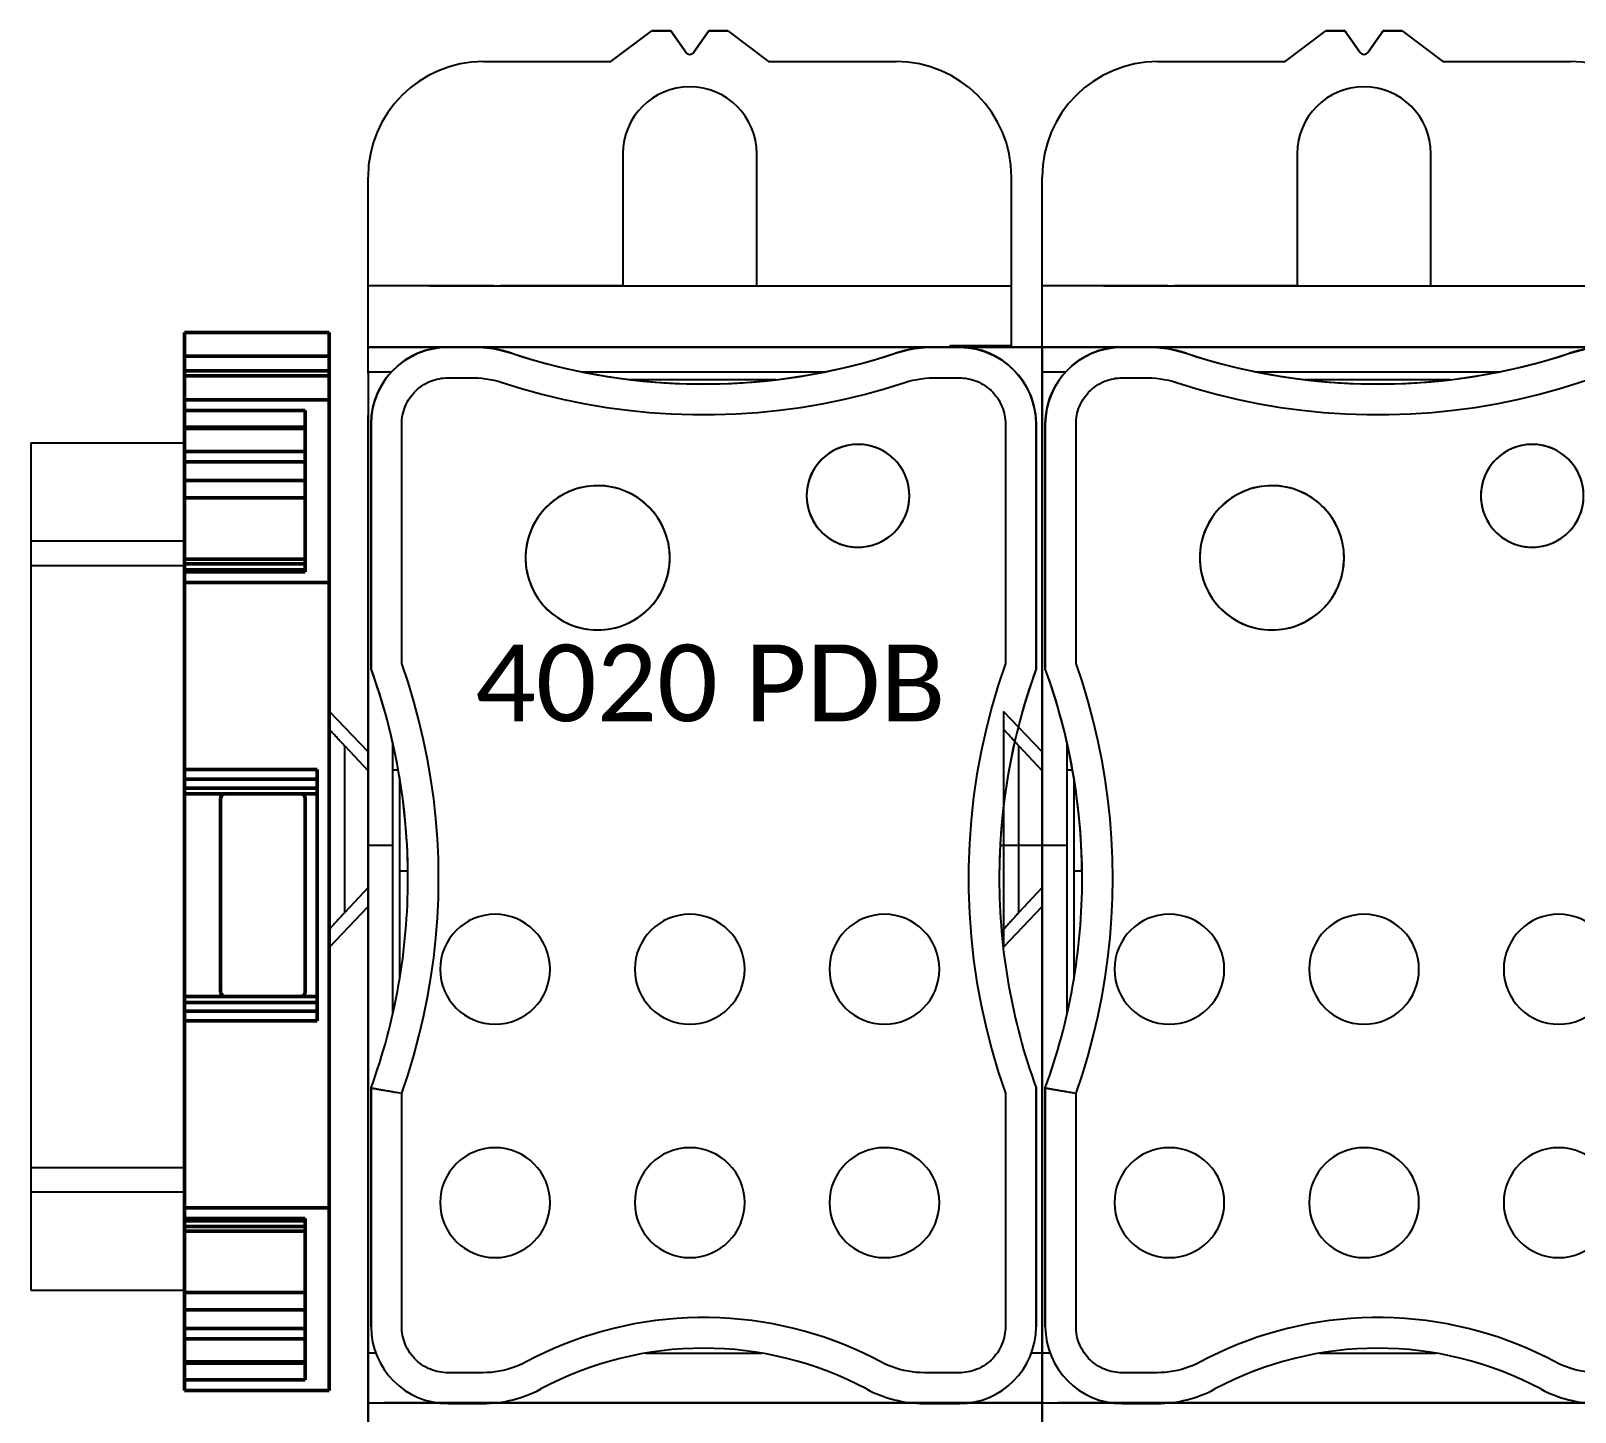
# Model space of a CAD drawing. Header units: inches. Extents: x 0 to 316, y -1 to 150.
# Drawn here: x 263.568 to 264.198, y 35.757 to 36.32 of the extents above; entities that cross this region are included whole.
import ezdxf
from ezdxf.enums import TextEntityAlignment as Align

# ---------------------------------------------------------------- set-up
doc = ezdxf.new("R2010")
doc.units = ezdxf.units.IN
doc.header["$MEASUREMENT"] = 0
doc.styles.add('Calibri', font='calibri.ttf')

# ---------------------------------------------------------------- blocks, each defined once
blk = doc.blocks.new('UDJ-125A')
at = {"color": 2}
for p, q in [((-0.2325, 2.6925), (-0.1661, 2.7425)), ((-0.2325, 2.6925), (-0.1661, 2.7425)), ((-0.1661, 2.7425), (-0.1351, 2.7425)), ((-0.1351, 2.7425), (-0.1661, 2.7425)), ((-0.1661, 2.7425), (-0.1661, 2.7425)), ((-0.1351, 2.7425), (-0.1108, 2.7077)), ((-0.1108, 2.7077), (-0.1351, 2.7425)), ((-0.1351, 2.7425), (-0.1351, 2.7425)), ((-0.0975, 2.7077), (-0.0731, 2.7425)), ((-0.0731, 2.7425), (-0.0975, 2.7077)), ((-0.0731, 2.7425), (-0.0421, 2.7425)), ((-0.0421, 2.7425), (-0.0731, 2.7425)), ((-0.0731, 2.7425), (-0.0731, 2.7425)), ((-0.0421, 2.7425), (0.0242, 2.6925)), ((-0.0421, 2.7425), (0.0242, 2.6925)), ((-0.0421, 2.7425), (-0.0421, 2.7425)), ((-0.4401, 2.6925), (-0.4401, 2.6925)), ((-0.4401, 2.6925), (-0.2325, 2.6925)), ((-0.4401, 2.6925), (-0.2325, 2.6925)), ((-0.2325, 2.6925), (-0.2325, 2.6925)), ((-0.1108, 2.7077), (-0.1108, 2.7077)), ((-0.0975, 2.7077), (-0.0975, 2.7077)), ((0.0242, 2.6925), (0.2319, 2.6925)), ((0.0242, 2.6925), (0.2319, 2.6925)), ((0.0242, 2.6925), (0.0242, 2.6925)), ((0.2319, 2.6925), (0.2319, 2.6925)), ((-0.2131, 2.5425), (-0.2131, 2.3272)), ((-0.2131, 2.5425), (-0.2131, 2.3275)), ((-0.2131, 2.5425), (-0.2131, 2.5425)), ((0.0049, 2.3272), (0.0049, 2.5425)), ((0.0049, 2.3275), (0.0049, 2.5425)), ((0.0049, 2.5425), (0.0049, 2.5425)), ((-0.6281, 2.1845), (-0.6281, 2.5045)), ((0.4199, 2.5045), (0.4199, 2.5045)), ((0.4199, 2.3521), (0.4199, 2.5045)), ((0.4199, 2.2303), (0.4199, 2.3521)), ((-0.5281, 2.3275), (-0.6281, 2.3275)), ((-0.4234, 2.3275), (-0.6281, 2.3275)), ((-0.5281, 2.3275), (-0.5281, 2.3275)), ((-0.5281, 2.3275), (0.4199, 2.3275)), ((-0.5061, 2.3275), (-0.2541, 2.3275)), ((-0.2131, 2.3272), (-0.4131, 2.3272)), ((-0.2131, 2.3272), (-0.4131, 2.3272)), ((-0.4131, 2.3272), (-0.4131, 2.3272)), ((-0.2541, 2.3275), (0.4199, 2.3275)), ((-0.2131, 2.3272), (-0.2131, 2.3272)), ((0.0049, 2.3272), (0.0049, 2.3272)), ((-0.4981, 2.2275), (-0.6281, 2.2275)), ((-0.6281, 2.2275), (-0.5811, 2.2275)), ((-0.5811, 2.2275), (-0.4234, 2.2275)), ((-0.5586, 2.2119), (-0.5471, 2.2175)), ((-0.5471, 2.2175), (-0.5352, 2.2219)), ((-0.5352, 2.2219), (-0.5231, 2.225)), ((-0.5281, 2.2275), (-0.4131, 2.2275)), ((-0.5281, 2.2275), (-0.5281, 2.2275)), ((0.0011, 2.2275), (-0.5281, 2.2275)), ((-0.5231, 2.225), (-0.5107, 2.2269)), ((-0.5107, 2.2269), (-0.4981, 2.2275)), ((-0.4563, 2.2275), (-0.4981, 2.2275)), ((-0.4981, 2.2275), (-0.4981, 2.2275)), ((-0.4981, 2.2275), (-0.4981, 2.2275)), ((-0.4981, 2.2275), (-0.4981, 2.2275)), ((-0.4981, 2.2275), (-0.4981, 2.2275)), ((-0.4981, 2.2275), (-0.4981, 2.2275)), ((-0.4981, 2.2275), (-0.4981, 2.2275)), ((-0.4981, 2.2275), (-0.4981, 2.2275)), ((-0.4563, 2.2275), (-0.4981, 2.2275)), ((-0.4981, 2.2275), (-0.4912, 2.2275)), ((-0.4912, 2.2275), (-0.4843, 2.2275)), ((-0.4843, 2.2275), (-0.4773, 2.2275)), ((-0.4773, 2.2275), (-0.4703, 2.2275)), ((-0.4703, 2.2275), (-0.4633, 2.2275)), ((-0.4633, 2.2275), (-0.4563, 2.2275)), ((0.2931, 2.2275), (-0.4563, 2.2275)), ((-0.4563, 2.2275), (-0.4563, 2.2275)), ((-0.4563, 2.2275), (-0.4563, 2.2275)), ((-0.4563, 2.2275), (-0.4563, 2.2275)), ((-0.4563, 2.2275), (-0.4563, 2.2275)), ((-0.4563, 2.2275), (-0.4563, 2.2275)), ((-0.4563, 2.2275), (-0.4563, 2.2275)), ((-0.4563, 2.2275), (-0.4563, 2.2275)), ((-0.4563, 2.2275), (-0.4458, 2.2273)), ((-0.4458, 2.2273), (-0.4353, 2.2264)), ((-0.4353, 2.2264), (-0.4249, 2.2251)), ((-0.4249, 2.2251), (-0.4145, 2.2231)), ((-0.4234, 2.2275), (0.0522, 2.2275)), ((-0.4145, 2.2231), (-0.4042, 2.2206)), ((-0.4131, 2.2275), (-0.3631, 2.2275)), ((-0.4131, 2.2275), (-0.4131, 2.2275)), ((-0.4042, 2.2206), (-0.3939, 2.2175)), ((-0.3939, 2.2175), (-0.3769, 2.2121)), ((-0.3939, 2.2175), (-0.3939, 2.2175)), ((-0.3631, 2.2275), (0.1549, 2.2275)), ((-0.3631, 2.2275), (-0.3631, 2.2275)), ((0.3498, 2.2275), (0.0011, 2.2275)), ((0.4009, 2.2275), (0.0522, 2.2275)), ((0.1549, 2.2275), (0.2049, 2.2275)), ((0.1549, 2.2275), (0.1549, 2.2275)), ((0.2049, 2.2275), (0.3199, 2.2275)), ((0.2049, 2.2275), (0.2049, 2.2275)), ((0.2136, 2.2121), (0.2306, 2.2175)), ((0.2306, 2.2175), (0.2409, 2.2206)), ((0.2306, 2.2175), (0.2306, 2.2175)), ((0.2409, 2.2206), (0.2512, 2.2231)), ((0.2512, 2.2231), (0.2616, 2.2251)), ((0.2616, 2.2251), (0.272, 2.2264)), ((0.272, 2.2264), (0.2825, 2.2273)), ((0.2825, 2.2273), (0.2931, 2.2275)), ((0.3349, 2.2275), (0.2931, 2.2275)), ((0.2931, 2.2275), (0.3001, 2.2275)), ((0.3349, 2.2275), (0.2931, 2.2275)), ((0.2931, 2.2275), (0.2931, 2.2275)), ((0.2931, 2.2275), (0.2931, 2.2275)), ((0.2931, 2.2275), (0.2931, 2.2275)), ((0.2931, 2.2275), (0.2931, 2.2275)), ((0.2931, 2.2275), (0.2931, 2.2275)), ((0.2931, 2.2275), (0.2931, 2.2275)), ((0.2931, 2.2275), (0.2931, 2.2275)), ((0.3001, 2.2275), (0.3071, 2.2275)), ((0.3071, 2.2275), (0.314, 2.2275)), ((0.314, 2.2275), (0.321, 2.2275)), ((0.3199, 2.2275), (0.3199, 2.2303)), ((0.3199, 2.2303), (0.4009, 2.2303)), ((0.3199, 2.2275), (0.4199, 2.2275)), ((0.3199, 2.2275), (0.3199, 2.2275)), ((0.321, 2.2275), (0.3279, 2.2275)), ((0.3279, 2.2275), (0.3349, 2.2275)), ((0.4699, 2.2275), (0.3349, 2.2275)), ((0.3349, 2.2275), (0.3494, 2.2267)), ((0.3349, 2.2275), (0.3349, 2.2275)), ((0.3349, 2.2275), (0.3349, 2.2275)), ((0.3349, 2.2275), (0.3349, 2.2275)), ((0.3349, 2.2275), (0.3349, 2.2275)), ((0.3349, 2.2275), (0.3349, 2.2275)), ((0.3349, 2.2275), (0.3349, 2.2275)), ((0.3349, 2.2275), (0.3349, 2.2275)), ((0.3494, 2.2267), (0.3636, 2.2242)), ((0.4009, 2.2275), (0.3498, 2.2275)), ((0.3636, 2.2242), (0.3776, 2.22)), ((0.3776, 2.22), (0.391, 2.2142)), ((0.391, 2.2142), (0.4037, 2.2068)), ((0.4009, 2.2303), (0.4199, 2.2303)), ((0.4199, 2.2275), (0.4199, 2.2303)), ((0.4199, 2.2275), (0.4699, 2.2275)), ((0.4199, 2.2275), (0.4199, 2.2275)), ((0.4699, 2.2275), (0.4699, 2.2275)), ((0.4699, 2.1875), (0.4699, 2.2275)), ((0.4699, 2.2275), (0.4699, 2.1645)), ((-0.5978, 2.178), (-0.5892, 2.1881)), ((-0.5892, 2.1881), (-0.5798, 2.1972)), ((-0.5798, 2.1972), (-0.5695, 2.2052)), ((-0.5695, 2.2052), (-0.5586, 2.2119)), ((-0.3769, 2.2121), (-0.3598, 2.207)), ((-0.3598, 2.207), (-0.3426, 2.2022)), ((-0.3426, 2.2022), (-0.3253, 2.1977)), ((-0.3253, 2.1977), (-0.3079, 2.1935)), ((-0.3079, 2.1935), (-0.2903, 2.1895)), ((-0.2903, 2.1895), (-0.2727, 2.1859)), ((0.1085, 2.1858), (0.1264, 2.1894)), ((0.1264, 2.1894), (0.1441, 2.1933)), ((0.1441, 2.1933), (0.1617, 2.1976)), ((0.1617, 2.1976), (0.1792, 2.2021)), ((0.1792, 2.2021), (0.1965, 2.207)), ((0.1965, 2.207), (0.2136, 2.2121)), ((0.4037, 2.2068), (0.4157, 2.1979)), ((0.4157, 2.1979), (0.4266, 2.1874)), ((-0.6281, 2.1875), (-0.6281, 1.4158)), ((-0.6281, 2.1875), (-0.5898, 2.1875)), ((-0.6116, 2.155), (-0.6053, 2.1668)), ((-0.6053, 2.1668), (-0.5978, 2.178)), ((-0.5436, 2.1621), (-0.5404, 2.1645)), ((-0.5404, 2.1645), (-0.5371, 2.1666)), ((-0.5371, 2.1666), (-0.5337, 2.1686)), ((-0.5337, 2.1686), (-0.5302, 2.1703)), ((-0.5302, 2.1703), (-0.5266, 2.1719)), ((-0.5266, 2.1719), (-0.5231, 2.1733)), ((-0.5231, 2.1733), (-0.5194, 2.1744)), ((-0.5194, 2.1744), (-0.5158, 2.1754)), ((-0.5158, 2.1754), (-0.5122, 2.1762)), ((-0.5122, 2.1762), (-0.5086, 2.1768)), ((-0.5086, 2.1768), (-0.5051, 2.1772)), ((-0.5051, 2.1772), (-0.5016, 2.1774)), ((-0.5016, 2.1774), (-0.4981, 2.1775)), ((-0.4981, 2.1775), (-0.4563, 2.1775)), ((-0.4563, 2.1775), (-0.4495, 2.1774)), ((-0.4495, 2.1774), (-0.4428, 2.1769)), ((-0.4428, 2.1769), (-0.436, 2.1761)), ((-0.436, 2.1761), (-0.4293, 2.1751)), ((-0.4293, 2.1751), (-0.4226, 2.1737)), ((-0.4226, 2.1737), (-0.416, 2.172)), ((-0.416, 2.172), (-0.4095, 2.17)), ((-0.4095, 2.17), (-0.3765, 2.1598)), ((-0.2806, 2.1875), (0.1174, 2.1875)), ((-0.2727, 2.1859), (-0.255, 2.1827)), ((-0.255, 2.1827), (-0.2371, 2.1797)), ((-0.2541, 2.1875), (-0.0021, 2.1875)), ((-0.2371, 2.1797), (-0.2192, 2.177)), ((-0.2192, 2.177), (-0.2011, 2.1747)), ((-0.2011, 2.1747), (-0.1829, 2.1727)), ((0.0368, 2.1746), (-0.2001, 2.1746)), ((-0.1829, 2.1727), (-0.1646, 2.171)), ((-0.1646, 2.171), (-0.1463, 2.1696)), ((-0.1463, 2.1696), (-0.1278, 2.1686)), ((-0.1278, 2.1686), (-0.1094, 2.1679)), ((-0.1094, 2.1679), (-0.091, 2.1676)), ((-0.091, 2.1676), (-0.0727, 2.1676)), ((-0.0727, 2.1676), (-0.0544, 2.1679)), ((-0.0544, 2.1679), (-0.0361, 2.1686)), ((-0.0361, 2.1686), (-0.0179, 2.1696)), ((-0.0179, 2.1696), (0.0002, 2.1709)), ((0.0002, 2.1709), (0.0184, 2.1725)), ((0.0184, 2.1725), (0.0365, 2.1745)), ((0.0365, 2.1745), (0.0546, 2.1768)), ((0.0546, 2.1768), (0.0726, 2.1795)), ((0.0726, 2.1795), (0.0906, 2.1825)), ((0.0906, 2.1825), (0.1085, 2.1858)), ((0.2132, 2.1598), (0.2462, 2.17)), ((0.2462, 2.17), (0.2527, 2.172)), ((0.2527, 2.172), (0.2593, 2.1737)), ((0.2593, 2.1737), (0.266, 2.1751)), ((0.266, 2.1751), (0.2727, 2.1761)), ((0.2727, 2.1761), (0.2795, 2.1769)), ((0.2795, 2.1769), (0.2863, 2.1774)), ((0.2863, 2.1774), (0.2931, 2.1775)), ((0.2931, 2.1775), (0.3349, 2.1775)), ((0.3349, 2.1775), (0.3383, 2.1774)), ((0.3383, 2.1774), (0.3418, 2.1772)), ((0.3418, 2.1772), (0.3454, 2.1768)), ((0.3454, 2.1768), (0.349, 2.1762)), ((0.349, 2.1762), (0.3526, 2.1754)), ((0.3526, 2.1754), (0.3562, 2.1744)), ((0.3562, 2.1744), (0.3598, 2.1733)), ((0.3598, 2.1733), (0.3634, 2.1719)), ((0.3634, 2.1719), (0.3669, 2.1703)), ((0.3669, 2.1703), (0.3704, 2.1686)), ((0.3704, 2.1686), (0.3738, 2.1666)), ((0.3738, 2.1666), (0.3771, 2.1645)), ((0.3771, 2.1645), (0.3804, 2.1621)), ((0.4266, 2.1874), (0.4363, 2.1756)), ((0.4363, 2.1756), (0.4445, 2.1625)), ((0.4699, 1.4158), (0.4699, 2.1875)), ((0.4699, 2.1165), (0.4699, 2.1645)), ((0.4699, 2.1645), (0.4699, 2.1645)), ((-0.6202, 2.1293), (-0.6166, 2.1424)), ((-0.6166, 2.1424), (-0.6116, 2.155)), ((-0.5659, 2.1346), (-0.5642, 2.1381)), ((-0.5642, 2.1381), (-0.5622, 2.1415)), ((-0.5622, 2.1415), (-0.5601, 2.1448)), ((-0.5601, 2.1448), (-0.5578, 2.148)), ((-0.5578, 2.148), (-0.5552, 2.1511)), ((-0.5552, 2.1511), (-0.5526, 2.1541)), ((-0.5526, 2.1541), (-0.5497, 2.157)), ((-0.5497, 2.157), (-0.5468, 2.1596)), ((-0.5468, 2.1596), (-0.5436, 2.1621)), ((-0.3765, 2.1598), (-0.3429, 2.1506)), ((-0.3429, 2.1506), (-0.309, 2.1424)), ((-0.309, 2.1424), (-0.2747, 2.1354)), ((0.1114, 2.1354), (0.1457, 2.1424)), ((0.1457, 2.1424), (0.1797, 2.1506)), ((0.1797, 2.1506), (0.2132, 2.1598)), ((0.3804, 2.1621), (0.3835, 2.1596)), ((0.3835, 2.1596), (0.3865, 2.157)), ((0.3865, 2.157), (0.3893, 2.1541)), ((0.3893, 2.1541), (0.392, 2.1511)), ((0.392, 2.1511), (0.3945, 2.148)), ((0.3945, 2.148), (0.3968, 2.1448)), ((0.3968, 2.1448), (0.399, 2.1415)), ((0.399, 2.1415), (0.4009, 2.1381)), ((0.4009, 2.1381), (0.4027, 2.1346)), ((0.4445, 2.1625), (0.4511, 2.1484)), ((0.4511, 2.1484), (0.4559, 2.1336)), ((-0.6281, 1.5684), (-0.6281, 2.1165)), ((-0.6231, 2.1025), (-0.6224, 2.116)), ((-0.6224, 2.116), (-0.6202, 2.1293)), ((-0.5728, 2.1095), (-0.5724, 2.113)), ((-0.5724, 2.113), (-0.5718, 2.1166)), ((-0.5718, 2.1166), (-0.571, 2.1202)), ((-0.571, 2.1202), (-0.57, 2.1238)), ((-0.57, 2.1238), (-0.5689, 2.1274)), ((-0.5689, 2.1274), (-0.5675, 2.131)), ((-0.5675, 2.131), (-0.5659, 2.1346)), ((-0.2747, 2.1354), (-0.24, 2.1295)), ((-0.24, 2.1295), (-0.2051, 2.1248)), ((-0.2051, 2.1248), (-0.17, 2.1212)), ((-0.17, 2.1212), (-0.1347, 2.1189)), ((-0.1347, 2.1189), (-0.0993, 2.1177)), ((-0.0993, 2.1177), (-0.0639, 2.1177)), ((-0.0639, 2.1177), (-0.0286, 2.1189)), ((-0.0286, 2.1189), (0.0067, 2.1212)), ((0.0067, 2.1212), (0.0418, 2.1248)), ((0.0418, 2.1248), (0.0767, 2.1295)), ((0.0767, 2.1295), (0.1114, 2.1354)), ((0.4027, 2.1346), (0.4042, 2.131)), ((0.4042, 2.131), (0.4056, 2.1274)), ((0.4056, 2.1274), (0.4068, 2.1238)), ((0.4068, 2.1238), (0.4077, 2.1202)), ((0.4077, 2.1202), (0.4085, 2.1166)), ((0.4085, 2.1166), (0.4091, 2.113)), ((0.4091, 2.113), (0.4095, 2.1095)), ((0.4559, 2.1336), (0.4589, 2.1182)), ((0.4589, 2.1182), (0.4599, 2.1025)), ((0.4699, 2.1165), (0.4699, 2.1165)), ((0.4699, 2.1165), (0.4699, 1.5708)), ((-0.6231, 2.1025), (-0.6231, 1.7037)), ((-0.6231, 1.7037), (-0.6231, 2.1025)), ((-0.5731, 2.106), (-0.5728, 2.1095)), ((-0.5731, 2.1025), (-0.5731, 2.106)), ((-0.5731, 1.7124), (-0.5731, 2.1025)), ((0.4095, 2.1095), (0.4098, 2.106)), ((0.4098, 2.106), (0.4099, 2.1025)), ((0.4099, 2.1025), (0.4099, 1.7124)), ((0.4599, 1.7037), (0.4599, 2.1025)), ((0.4599, 2.1025), (0.4599, 1.7037)), ((0.4599, 2.1025), (0.4599, 2.1025)), ((0.141, 2.0641), (0.1355, 2.0619)), ((0.1466, 2.066), (0.141, 2.0641)), ((0.1524, 2.0674), (0.1466, 2.066)), ((0.1582, 2.0684), (0.1524, 2.0674)), ((0.1641, 2.0691), (0.1582, 2.0684)), ((0.1701, 2.0693), (0.1641, 2.0691)), ((0.176, 2.069), (0.1701, 2.0693)), ((0.1818, 2.0684), (0.176, 2.069)), ((0.1876, 2.0674), (0.1818, 2.0684)), ((0.1934, 2.0659), (0.1876, 2.0674)), ((0.199, 2.064), (0.1934, 2.0659)), ((0.2045, 2.0618), (0.199, 2.064)), ((0.1069, 2.0407), (0.1031, 2.036)), ((0.111, 2.0451), (0.1069, 2.0407)), ((0.1154, 2.0491), (0.111, 2.0451)), ((0.1201, 2.0529), (0.1154, 2.0491)), ((0.125, 2.0562), (0.1201, 2.0529)), ((0.1301, 2.0592), (0.125, 2.0562)), ((0.1355, 2.0619), (0.1301, 2.0592)), ((0.2098, 2.0591), (0.2045, 2.0618)), ((0.2149, 2.0561), (0.2098, 2.0591)), ((0.2198, 2.0527), (0.2149, 2.0561)), ((0.2244, 2.049), (0.2198, 2.0527)), ((0.2288, 2.045), (0.2244, 2.049)), ((0.2329, 2.0406), (0.2288, 2.045)), ((0.2367, 2.036), (0.2329, 2.0406)), ((0.0915, 2.0151), (0.0896, 2.0094)), ((0.0938, 2.0206), (0.0915, 2.0151)), ((0.0966, 2.026), (0.0938, 2.0206)), ((0.0997, 2.0312), (0.0966, 2.026)), ((0.1031, 2.036), (0.0997, 2.0312)), ((0.2401, 2.031), (0.2367, 2.036)), ((0.2432, 2.0259), (0.2401, 2.031)), ((0.2459, 2.0206), (0.2432, 2.0259)), ((0.2482, 2.015), (0.2459, 2.0206)), ((0.2502, 2.0093), (0.2482, 2.015)), ((-0.3111, 1.9873), (-0.3162, 1.9843)), ((-0.3058, 1.99), (-0.3111, 1.9873)), ((-0.3004, 1.9925), (-0.3058, 1.99)), ((-0.2949, 1.9947), (-0.3004, 1.9925)), ((-0.2893, 1.9966), (-0.2949, 1.9947)), ((-0.2837, 1.9983), (-0.2893, 1.9966)), ((-0.2779, 1.9996), (-0.2837, 1.9983)), ((-0.2721, 2.0006), (-0.2779, 1.9996)), ((-0.2662, 2.0014), (-0.2721, 2.0006)), ((-0.2603, 2.0019), (-0.2662, 2.0014)), ((-0.2543, 2.002), (-0.2603, 2.0019)), ((-0.2484, 2.0019), (-0.2543, 2.002)), ((-0.2425, 2.0015), (-0.2484, 2.0019)), ((-0.2367, 2.0007), (-0.2425, 2.0015)), ((-0.2308, 1.9997), (-0.2367, 2.0007)), ((-0.225, 1.9984), (-0.2308, 1.9997)), ((-0.2192, 1.9967), (-0.225, 1.9984)), ((-0.2136, 1.9948), (-0.2192, 1.9967)), ((-0.2081, 1.9926), (-0.2136, 1.9948)), ((-0.2027, 1.9902), (-0.2081, 1.9926)), ((-0.1974, 1.9874), (-0.2027, 1.9902)), ((-0.1922, 1.9844), (-0.1974, 1.9874)), ((0.0864, 1.9916), (0.0861, 1.9855)), ((0.087, 1.9976), (0.0864, 1.9916)), ((0.0881, 2.0036), (0.087, 1.9976)), ((0.0896, 2.0094), (0.0881, 2.0036)), ((0.2517, 2.0034), (0.2502, 2.0093)), ((0.2527, 1.9975), (0.2517, 2.0034)), ((0.2534, 1.9916), (0.2527, 1.9975)), ((0.2536, 1.9855), (0.2534, 1.9916)), ((-0.3392, 1.9656), (-0.3432, 1.9612)), ((-0.3349, 1.9699), (-0.3392, 1.9656)), ((-0.3305, 1.9738), (-0.3349, 1.9699)), ((-0.3259, 1.9776), (-0.3305, 1.9738)), ((-0.3211, 1.981), (-0.3259, 1.9776)), ((-0.3162, 1.9843), (-0.3211, 1.981)), ((-0.1872, 1.9811), (-0.1922, 1.9844)), ((-0.1824, 1.9776), (-0.1872, 1.9811)), ((-0.1778, 1.9739), (-0.1824, 1.9776)), ((-0.1734, 1.9699), (-0.1778, 1.9739)), ((-0.1692, 1.9657), (-0.1734, 1.9699)), ((-0.1651, 1.9612), (-0.1692, 1.9657)), ((0.0861, 1.9855), (0.0861, 1.9855)), ((0.0861, 1.9855), (0.0864, 1.9795)), ((0.0864, 1.9795), (0.087, 1.9735)), ((0.087, 1.9735), (0.0881, 1.9676)), ((0.0881, 1.9676), (0.0896, 1.9618)), ((0.0896, 1.9618), (0.0915, 1.9561)), ((0.2483, 1.9561), (0.2502, 1.9618)), ((0.2502, 1.9618), (0.2516, 1.9676)), ((0.2516, 1.9676), (0.2527, 1.9735)), ((0.2527, 1.9735), (0.2534, 1.9795)), ((0.2534, 1.9795), (0.2536, 1.9855)), ((0.2536, 1.9855), (0.2536, 1.9855)), ((-0.3595, 1.9365), (-0.362, 1.9311)), ((-0.3567, 1.9418), (-0.3595, 1.9365)), ((-0.3537, 1.9469), (-0.3567, 1.9418)), ((-0.3504, 1.9519), (-0.3537, 1.9469)), ((-0.3469, 1.9566), (-0.3504, 1.9519)), ((-0.3432, 1.9612), (-0.3469, 1.9566)), ((-0.1613, 1.9566), (-0.1651, 1.9612)), ((-0.1578, 1.9518), (-0.1613, 1.9566)), ((-0.1545, 1.9468), (-0.1578, 1.9518)), ((-0.1515, 1.9417), (-0.1545, 1.9468)), ((-0.1487, 1.9364), (-0.1515, 1.9417)), ((-0.1462, 1.931), (-0.1487, 1.9364)), ((0.0915, 1.9561), (0.0938, 1.9505)), ((0.0938, 1.9505), (0.0965, 1.9452)), ((0.0965, 1.9452), (0.0996, 1.94)), ((0.0996, 1.94), (0.103, 1.9351)), ((0.2368, 1.9353), (0.2402, 1.9402)), ((0.2402, 1.9402), (0.2433, 1.9453)), ((0.2433, 1.9453), (0.246, 1.9506)), ((0.246, 1.9506), (0.2483, 1.9561)), ((-0.3678, 1.9142), (-0.3692, 1.9084)), ((-0.3662, 1.9199), (-0.3678, 1.9142)), ((-0.3643, 1.9255), (-0.3662, 1.9199)), ((-0.362, 1.9311), (-0.3643, 1.9255)), ((-0.144, 1.9255), (-0.1462, 1.931)), ((-0.1421, 1.9198), (-0.144, 1.9255)), ((-0.1404, 1.914), (-0.1421, 1.9198)), ((-0.139, 1.9082), (-0.1404, 1.914)), ((0.103, 1.9351), (0.1068, 1.9304)), ((0.1068, 1.9304), (0.1109, 1.926)), ((0.1109, 1.926), (0.1153, 1.922)), ((0.1153, 1.922), (0.12, 1.9183)), ((0.12, 1.9183), (0.125, 1.9149)), ((0.125, 1.9149), (0.1301, 1.9118)), ((0.1301, 1.9118), (0.1355, 1.9092)), ((0.2048, 1.9094), (0.2101, 1.9121)), ((0.2101, 1.9121), (0.2152, 1.9152)), ((0.2152, 1.9152), (0.2201, 1.9185)), ((0.2201, 1.9185), (0.2247, 1.9222)), ((0.2247, 1.9222), (0.2291, 1.9263)), ((0.2291, 1.9263), (0.2331, 1.9307)), ((0.2331, 1.9307), (0.2368, 1.9353)), ((-0.3715, 1.8906), (-0.3716, 1.8845)), ((-0.371, 1.8966), (-0.3715, 1.8906)), ((-0.3702, 1.9025), (-0.371, 1.8966)), ((-0.3692, 1.9084), (-0.3702, 1.9025)), ((-0.138, 1.9024), (-0.139, 1.9082)), ((-0.1372, 1.8965), (-0.138, 1.9024)), ((-0.1368, 1.8905), (-0.1372, 1.8965)), ((-0.1366, 1.8845), (-0.1368, 1.8905)), ((0.1355, 1.9092), (0.141, 1.9069)), ((0.141, 1.9069), (0.1467, 1.9051)), ((0.1467, 1.9051), (0.1525, 1.9036)), ((0.1525, 1.9036), (0.1584, 1.9026)), ((0.1584, 1.9026), (0.1643, 1.902)), ((0.1643, 1.902), (0.1702, 1.9018)), ((0.1702, 1.9018), (0.1762, 1.902)), ((0.1762, 1.902), (0.1821, 1.9027)), ((0.1821, 1.9027), (0.188, 1.9038)), ((0.188, 1.9038), (0.1937, 1.9053)), ((0.1937, 1.9053), (0.1993, 1.9071)), ((0.1993, 1.9071), (0.2048, 1.9094)), ((-0.3716, 1.8845), (-0.3716, 1.8845)), ((-0.3716, 1.8845), (-0.3715, 1.8785)), ((-0.3715, 1.8785), (-0.371, 1.8726)), ((-0.371, 1.8726), (-0.3703, 1.8667)), ((-0.3703, 1.8667), (-0.3692, 1.8609)), ((-0.1391, 1.8607), (-0.138, 1.8666)), ((-0.138, 1.8666), (-0.1373, 1.8725)), ((-0.1373, 1.8725), (-0.1368, 1.8785)), ((-0.1368, 1.8785), (-0.1366, 1.8845)), ((-0.1366, 1.8845), (-0.1366, 1.8845)), ((-0.3692, 1.8609), (-0.3679, 1.8551)), ((-0.3679, 1.8551), (-0.3662, 1.8493)), ((-0.3662, 1.8493), (-0.3643, 1.8437)), ((-0.3643, 1.8437), (-0.3621, 1.8382)), ((-0.3621, 1.8382), (-0.3596, 1.8328)), ((-0.1487, 1.8326), (-0.1462, 1.838)), ((-0.1462, 1.838), (-0.144, 1.8436)), ((-0.144, 1.8436), (-0.1421, 1.8492)), ((-0.1421, 1.8492), (-0.1404, 1.8549)), ((-0.1404, 1.8549), (-0.1391, 1.8607)), ((-0.3596, 1.8328), (-0.3569, 1.8275)), ((-0.3569, 1.8275), (-0.3539, 1.8224)), ((-0.3539, 1.8224), (-0.3506, 1.8175)), ((-0.3506, 1.8175), (-0.3471, 1.8127)), ((-0.3471, 1.8127), (-0.3433, 1.808)), ((-0.1651, 1.8078), (-0.1614, 1.8124)), ((-0.1614, 1.8124), (-0.1578, 1.8172)), ((-0.1578, 1.8172), (-0.1546, 1.8222)), ((-0.1546, 1.8222), (-0.1515, 1.8273)), ((-0.1515, 1.8273), (-0.1487, 1.8326)), ((-0.3433, 1.808), (-0.3393, 1.8036)), ((-0.3393, 1.8036), (-0.3352, 1.7994)), ((-0.3352, 1.7994), (-0.3308, 1.7955)), ((-0.3308, 1.7955), (-0.3262, 1.7917)), ((-0.3262, 1.7917), (-0.3214, 1.7882)), ((-0.3214, 1.7882), (-0.3164, 1.7849)), ((-0.1922, 1.7847), (-0.1872, 1.7879)), ((-0.1872, 1.7879), (-0.1825, 1.7914)), ((-0.1825, 1.7914), (-0.1778, 1.7952)), ((-0.1778, 1.7952), (-0.1734, 1.7992)), ((-0.1734, 1.7992), (-0.1691, 1.8034)), ((-0.1691, 1.8034), (-0.1651, 1.8078)), ((-0.3164, 1.7849), (-0.3113, 1.7819)), ((-0.3113, 1.7819), (-0.3061, 1.7791)), ((-0.3061, 1.7791), (-0.3007, 1.7766)), ((-0.3007, 1.7766), (-0.2952, 1.7744)), ((-0.2952, 1.7744), (-0.2896, 1.7725)), ((-0.2896, 1.7725), (-0.2839, 1.7708)), ((-0.2839, 1.7708), (-0.278, 1.7695)), ((-0.278, 1.7695), (-0.2722, 1.7684)), ((-0.2722, 1.7684), (-0.2663, 1.7677)), ((-0.2663, 1.7677), (-0.2604, 1.7672)), ((-0.2604, 1.7672), (-0.2545, 1.767)), ((-0.2545, 1.767), (-0.2485, 1.7672)), ((-0.2485, 1.7672), (-0.2426, 1.7676)), ((-0.2426, 1.7676), (-0.2366, 1.7683)), ((-0.2366, 1.7683), (-0.2308, 1.7694)), ((-0.2308, 1.7694), (-0.225, 1.7707)), ((-0.225, 1.7707), (-0.2193, 1.7723)), ((-0.2193, 1.7723), (-0.2137, 1.7742)), ((-0.2137, 1.7742), (-0.2081, 1.7764)), ((-0.2081, 1.7764), (-0.2027, 1.7789)), ((-0.2027, 1.7789), (-0.1974, 1.7817)), ((-0.1974, 1.7817), (-0.1922, 1.7847)), ((-0.5628, 1.6818), (-0.5731, 1.7124)), ((0.4099, 1.7124), (0.3982, 1.6774)), ((-0.6143, 1.6784), (-0.6231, 1.7037)), ((0.4599, 1.7037), (0.4511, 1.6784)), ((-0.6062, 1.653), (-0.6143, 1.6784)), ((-0.5535, 1.6508), (-0.5628, 1.6818)), ((0.3982, 1.6774), (0.3877, 1.6417)), ((0.4511, 1.6784), (0.443, 1.653)), ((-0.5988, 1.6273), (-0.6062, 1.653)), ((-0.5451, 1.6194), (-0.5535, 1.6508)), ((0.3877, 1.6417), (0.3784, 1.6056)), ((0.443, 1.653), (0.4356, 1.6273)), ((-0.6281, 1.5684), (-0.6911, 1.6344)), ((-0.6911, 1.6344), (-0.6911, 1.6057)), ((-0.6911, 1.6344), (-0.6911, 1.2507)), ((-0.5921, 1.6015), (-0.5988, 1.6273)), ((-0.5376, 1.5878), (-0.5451, 1.6194)), ((0.4356, 1.6273), (0.4288, 1.6015)), ((-0.6911, 1.6056), (-0.6911, 1.6057)), ((-0.6911, 1.6057), (-0.6911, 1.2794)), ((-0.691, 1.6055), (-0.6911, 1.6056)), ((-0.6908, 1.6052), (-0.691, 1.6055)), ((-0.6905, 1.6049), (-0.6908, 1.6052)), ((-0.6902, 1.6045), (-0.6905, 1.6049)), ((-0.6898, 1.604), (-0.6902, 1.6045)), ((-0.6892, 1.6034), (-0.6898, 1.604)), ((-0.6886, 1.6027), (-0.6892, 1.6034)), ((-0.6879, 1.6019), (-0.6886, 1.6027)), ((-0.6872, 1.6011), (-0.6879, 1.6019)), ((-0.6863, 1.6001), (-0.6872, 1.6011)), ((-0.6854, 1.5991), (-0.6863, 1.6001)), ((-0.6843, 1.598), (-0.6854, 1.5991)), ((-0.6833, 1.5968), (-0.6843, 1.598)), ((-0.6821, 1.5955), (-0.6833, 1.5968)), ((-0.6809, 1.5942), (-0.6821, 1.5955)), ((-0.6797, 1.5928), (-0.6809, 1.5942)), ((-0.6784, 1.5914), (-0.6797, 1.5928)), ((-0.677, 1.59), (-0.6784, 1.5914)), ((-0.6757, 1.5885), (-0.677, 1.59)), ((-0.6743, 1.587), (-0.6757, 1.5885)), ((-0.6729, 1.5855), (-0.6743, 1.587)), ((-0.6715, 1.584), (-0.6729, 1.5855)), ((-0.5861, 1.5755), (-0.5921, 1.6015)), ((-0.5881, 1.5847), (-0.5881, 1.4158)), ((-0.5311, 1.556), (-0.5376, 1.5878)), ((0.3784, 1.6056), (0.3704, 1.569)), ((0.4288, 1.6015), (0.4228, 1.5755)), ((-0.6702, 1.5825), (-0.6715, 1.584)), ((-0.6688, 1.5811), (-0.6702, 1.5825)), ((-0.6675, 1.5796), (-0.6688, 1.5811)), ((-0.6661, 1.5782), (-0.6675, 1.5796)), ((-0.6661, 1.5782), (-0.6281, 1.5374)), ((-0.6661, 1.3068), (-0.6661, 1.5782)), ((-0.6281, 1.5374), (-0.6281, 1.5684)), ((-0.6281, 1.5684), (-0.6281, 1.3166)), ((-0.5808, 1.5494), (-0.5861, 1.5755)), ((0.3704, 1.569), (0.3636, 1.532)), ((0.4228, 1.5755), (0.4175, 1.5494)), ((0.4699, 1.5708), (0.4699, 1.542)), ((-0.6281, 1.3476), (-0.6281, 1.5374)), ((-0.5881, 1.5395), (-0.5881, 1.5395)), ((-0.5881, 1.5395), (-0.5789, 1.5395)), ((-0.5761, 1.5231), (-0.5808, 1.5494)), ((-0.5256, 1.524), (-0.5311, 1.556)), ((0.4175, 1.5494), (0.4128, 1.5231)), ((0.4699, 1.542), (0.4699, 1.343)), ((-0.5766, 1.5263), (-0.5766, 1.3746)), ((-0.5722, 1.4967), (-0.5761, 1.5231)), ((-0.5211, 1.4918), (-0.5256, 1.524)), ((0.3636, 1.532), (0.3582, 1.4947)), ((0.4128, 1.5231), (0.4089, 1.4967)), ((-0.5689, 1.4702), (-0.5722, 1.4967)), ((-0.5176, 1.4595), (-0.5211, 1.4918)), ((0.3582, 1.4947), (0.3541, 1.4571)), ((0.4089, 1.4967), (0.4057, 1.4702)), ((-0.5664, 1.4435), (-0.5689, 1.4702)), ((-0.5151, 1.4272), (-0.5176, 1.4595)), ((0.4057, 1.4702), (0.4031, 1.4435)), ((-0.5646, 1.4166), (-0.5664, 1.4435)), ((0.3541, 1.4571), (0.3514, 1.4194)), ((0.4031, 1.4435), (0.4013, 1.4166)), ((-0.6281, 1.4158), (-0.6281, 0.5895)), ((-0.5881, 1.4158), (-0.6281, 1.4158)), ((-0.5881, 1.4158), (-0.5881, 1.1403)), ((-0.5635, 1.3896), (-0.5646, 1.4166)), ((-0.5136, 1.3948), (-0.5151, 1.4272)), ((0.3514, 1.4194), (0.35, 1.3815)), ((0.4013, 1.4166), (0.4002, 1.3896)), ((0.4699, 1.4158), (0.4013, 1.4158)), ((0.4699, 0.5895), (0.4699, 1.4158)), ((-0.5631, 1.3625), (-0.5635, 1.3896)), ((-0.5131, 1.3625), (-0.5136, 1.3948)), ((0.4002, 1.3896), (0.3999, 1.3625)), ((-0.5766, 1.3746), (-0.5766, 1.1988)), ((-0.5766, 1.3746), (-0.5766, 1.3746)), ((-0.5766, 1.3746), (-0.5632, 1.3746)), ((-0.5136, 1.3302), (-0.5131, 1.3625)), ((0.35, 1.3815), (0.35, 1.3436)), ((0.3999, 1.3625), (0.3999, 1.3625)), ((-0.6281, 1.3476), (-0.6661, 1.3068)), ((-0.6281, 1.3166), (-0.6281, 1.3476)), ((0.35, 1.3436), (0.3514, 1.3057)), ((0.4699, 1.343), (0.4699, 1.3143)), ((-0.6911, 1.2507), (-0.6281, 1.3166)), ((-0.6281, 0.8125), (-0.6281, 1.3166)), ((-0.5151, 1.2979), (-0.5136, 1.3302)), ((0.4699, 1.3143), (0.4699, 0.6575)), ((-0.6879, 1.2831), (-0.6886, 1.2823)), ((-0.6872, 1.284), (-0.6879, 1.2831)), ((-0.6863, 1.2849), (-0.6872, 1.284)), ((-0.6854, 1.286), (-0.6863, 1.2849)), ((-0.6843, 1.2871), (-0.6854, 1.286)), ((-0.6833, 1.2883), (-0.6843, 1.2871)), ((-0.6821, 1.2896), (-0.6833, 1.2883)), ((-0.6809, 1.2909), (-0.6821, 1.2896)), ((-0.6797, 1.2922), (-0.6809, 1.2909)), ((-0.6784, 1.2936), (-0.6797, 1.2922)), ((-0.677, 1.2951), (-0.6784, 1.2936)), ((-0.6757, 1.2966), (-0.677, 1.2951)), ((-0.6743, 1.298), (-0.6757, 1.2966)), ((-0.6729, 1.2995), (-0.6743, 1.298)), ((-0.6715, 1.301), (-0.6729, 1.2995)), ((-0.6702, 1.3025), (-0.6715, 1.301)), ((-0.6688, 1.304), (-0.6702, 1.3025)), ((-0.6675, 1.3054), (-0.6688, 1.304)), ((-0.6661, 1.3068), (-0.6675, 1.3054)), ((-0.5176, 1.2655), (-0.5151, 1.2979)), ((0.3514, 1.3057), (0.3541, 1.2679)), ((-0.691, 1.2796), (-0.6911, 1.2794)), ((-0.6911, 1.2794), (-0.6911, 1.2507)), ((-0.6911, 1.2794), (-0.6911, 1.2794)), ((-0.6908, 1.2798), (-0.691, 1.2796)), ((-0.6905, 1.2802), (-0.6908, 1.2798)), ((-0.6902, 1.2806), (-0.6905, 1.2802)), ((-0.6898, 1.2811), (-0.6902, 1.2806)), ((-0.6892, 1.2817), (-0.6898, 1.2811)), ((-0.6886, 1.2823), (-0.6892, 1.2817)), ((-0.5211, 1.2333), (-0.5176, 1.2655)), ((0.3541, 1.2679), (0.3582, 1.2304)), ((-0.5256, 1.2011), (-0.5211, 1.2333)), ((-0.5106, 1.2145), (-0.5106, 1.2145)), ((-0.3316, 1.2145), (-0.3316, 1.2145)), ((-0.1936, 1.2145), (-0.1936, 1.2145)), ((-0.0146, 1.2145), (-0.0146, 1.2145)), ((0.1234, 1.2145), (0.1234, 1.2145)), ((0.3024, 1.2145), (0.3024, 1.2145)), ((0.3582, 1.2304), (0.3636, 1.1931)), ((-0.5311, 1.169), (-0.5256, 1.2011)), ((0.3636, 1.1931), (0.3704, 1.1561)), ((-0.5376, 1.1372), (-0.5311, 1.169)), ((-0.5451, 1.1056), (-0.5376, 1.1372)), ((0.3704, 1.1561), (0.3784, 1.1195)), ((0.3784, 1.1195), (0.3877, 1.0833)), ((-0.5535, 1.0743), (-0.5451, 1.1056)), ((0.3877, 1.0833), (0.3982, 1.0477)), ((-0.5628, 1.0433), (-0.5535, 1.0743)), ((-0.5731, 1.0127), (-0.5628, 1.0433)), ((0.3982, 1.0477), (0.4099, 1.0127)), ((-0.6231, 1.0214), (-0.6231, 1.0213)), ((-0.6231, 1.0214), (-0.6231, 0.6325)), ((-0.6231, 0.6325), (-0.6231, 1.0214)), ((-0.6231, 1.0214), (-0.6231, 1.0214)), ((-0.6231, 1.0213), (-0.623, 1.0213)), ((-0.623, 1.0213), (-0.6227, 1.0213)), ((-0.6227, 1.0213), (-0.6224, 1.0212)), ((-0.6224, 1.0212), (-0.622, 1.0212)), ((-0.622, 1.0212), (-0.6215, 1.0211)), ((-0.6215, 1.0211), (-0.6209, 1.021)), ((-0.6209, 1.021), (-0.6201, 1.0208)), ((-0.6201, 1.0208), (-0.6193, 1.0207)), ((-0.6193, 1.0207), (-0.6184, 1.0205)), ((-0.6184, 1.0205), (-0.6174, 1.0204)), ((-0.6174, 1.0204), (-0.6163, 1.0202)), ((-0.6163, 1.0202), (-0.6151, 1.0199)), ((-0.6151, 1.0199), (-0.6138, 1.0197)), ((-0.6138, 1.0197), (-0.6123, 1.0195)), ((-0.6123, 1.0195), (-0.6108, 1.0192)), ((-0.6108, 1.0192), (-0.6092, 1.0189)), ((-0.6092, 1.0189), (-0.6077, 1.0186)), ((-0.6077, 1.0186), (-0.6062, 1.0184)), ((-0.6062, 1.0184), (-0.6046, 1.0181)), ((-0.6046, 1.0181), (-0.6029, 1.0178)), ((-0.6029, 1.0178), (-0.6011, 1.0175)), ((-0.6011, 1.0175), (-0.5992, 1.0172)), ((-0.5992, 1.0172), (-0.5971, 1.0168)), ((-0.5971, 1.0168), (-0.595, 1.0164)), ((-0.595, 1.0164), (-0.5928, 1.0161)), ((-0.5928, 1.0161), (-0.5914, 1.0158)), ((-0.5914, 1.0158), (-0.5901, 1.0156)), ((-0.5901, 1.0156), (-0.5885, 1.0153)), ((-0.5885, 1.0153), (-0.5867, 1.015)), ((-0.5867, 1.015), (-0.5845, 1.0146)), ((-0.5845, 1.0146), (-0.5821, 1.0142)), ((-0.5821, 1.0142), (-0.5794, 1.0138)), ((-0.5794, 1.0138), (-0.5764, 1.0132)), ((-0.5764, 1.0132), (-0.5731, 1.0127)), ((-0.5731, 0.6325), (-0.5731, 1.0127)), ((0.4099, 1.0127), (0.4099, 0.6325)), ((0.4599, 0.6325), (0.4599, 1.0214)), ((0.4599, 1.0214), (0.4599, 0.6325)), ((-0.6281, 0.8618), (-0.6281, 0.8645)), ((-0.6281, 0.8645), (-0.6281, 0.848)), ((-0.6281, 0.7879), (-0.6281, 0.8618)), ((-0.6281, 0.848), (-0.6281, 0.8125)), ((-0.5106, 0.8345), (-0.5106, 0.8345)), ((-0.3316, 0.8345), (-0.3316, 0.8345)), ((-0.1936, 0.8345), (-0.1936, 0.8345)), ((-0.0146, 0.8345), (-0.0146, 0.8345)), ((0.1234, 0.8345), (0.1234, 0.8345)), ((-0.6281, 0.8125), (-0.6281, 0.8125)), ((-0.6281, 0.7706), (-0.6281, 0.7879)), ((-0.6281, 0.2525), (-0.6281, 0.7706)), ((-0.6281, 0.7688), (-0.6281, 0.6438)), ((-0.6281, 0.7685), (-0.6281, 0.7688)), ((-0.6281, 0.7586), (-0.6281, 0.7685)), ((-0.6281, 0.6957), (-0.6281, 0.7586)), ((-0.6281, 0.5107), (-0.6281, 0.6957)), ((0.4699, 0.6575), (0.4699, 0.4455)), ((0.4699, 0.6575), (0.4699, 0.6575)), ((-0.6281, 0.6438), (-0.6281, 0.4925)), ((-0.6231, 0.6325), (-0.6231, 0.6325)), ((-0.5731, 0.6291), (-0.5731, 0.6325)), ((-0.5728, 0.6256), (-0.5731, 0.6291)), ((-0.2285, 0.6297), (-0.2452, 0.6253)), ((-0.2117, 0.6336), (-0.2285, 0.6297)), ((-0.1947, 0.637), (-0.2117, 0.6336)), ((-0.1775, 0.64), (-0.1947, 0.637)), ((-0.1602, 0.6425), (-0.1775, 0.64)), ((-0.1429, 0.6445), (-0.1602, 0.6425)), ((-0.1254, 0.646), (-0.1429, 0.6445)), ((-0.1079, 0.647), (-0.1254, 0.646)), ((-0.0904, 0.6475), (-0.1079, 0.647)), ((-0.0729, 0.6475), (-0.0904, 0.6475)), ((-0.0553, 0.647), (-0.0729, 0.6475)), ((-0.0378, 0.646), (-0.0553, 0.647)), ((-0.0204, 0.6445), (-0.0378, 0.646)), ((-0.003, 0.6425), (-0.0204, 0.6445)), ((0.0142, 0.64), (-0.003, 0.6425)), ((0.0314, 0.637), (0.0142, 0.64)), ((0.0484, 0.6336), (0.0314, 0.637)), ((0.0653, 0.6297), (0.0484, 0.6336)), ((0.082, 0.6253), (0.0653, 0.6297)), ((0.4098, 0.6291), (0.4095, 0.6256)), ((0.4099, 0.6325), (0.4098, 0.6291)), ((0.4599, 0.6325), (0.4599, 0.6325)), ((-0.5724, 0.622), (-0.5728, 0.6256)), ((-0.5718, 0.6184), (-0.5724, 0.622)), ((-0.571, 0.6148), (-0.5718, 0.6184)), ((-0.57, 0.6112), (-0.571, 0.6148)), ((-0.5689, 0.6076), (-0.57, 0.6112)), ((-0.5675, 0.604), (-0.5689, 0.6076)), ((-0.5659, 0.6005), (-0.5675, 0.604)), ((-0.2941, 0.6095), (-0.3099, 0.6034)), ((-0.278, 0.6152), (-0.2941, 0.6095)), ((-0.2617, 0.6205), (-0.278, 0.6152)), ((-0.2452, 0.6253), (-0.2617, 0.6205)), ((0.0985, 0.6205), (0.082, 0.6253)), ((0.1147, 0.6152), (0.0985, 0.6205)), ((0.1308, 0.6095), (0.1147, 0.6152)), ((0.1466, 0.6034), (0.1308, 0.6095)), ((0.4042, 0.604), (0.4027, 0.6005)), ((0.4056, 0.6076), (0.4042, 0.604)), ((0.4068, 0.6112), (0.4056, 0.6076)), ((0.4077, 0.6148), (0.4068, 0.6112)), ((0.4085, 0.6184), (0.4077, 0.6148)), ((0.4091, 0.622), (0.4085, 0.6184)), ((0.4095, 0.6256), (0.4091, 0.622)), ((-0.6281, 0.5895), (-0.6281, 0.5085)), ((-0.6281, 0.5895), (-0.6281, 0.5895)), ((-0.6155, 0.5895), (-0.6281, 0.5895)), ((-0.5642, 0.597), (-0.5659, 0.6005)), ((-0.5622, 0.5936), (-0.5642, 0.597)), ((-0.5601, 0.5902), (-0.5622, 0.5936)), ((-0.5578, 0.587), (-0.5601, 0.5902)), ((-0.5552, 0.5839), (-0.5578, 0.587)), ((-0.5526, 0.5809), (-0.5552, 0.5839)), ((-0.5497, 0.5781), (-0.5526, 0.5809)), ((-0.3557, 0.5828), (-0.3705, 0.5752)), ((-0.3407, 0.5901), (-0.3557, 0.5828)), ((-0.3255, 0.597), (-0.3407, 0.5901)), ((-0.3099, 0.6034), (-0.3255, 0.597)), ((-0.1762, 0.5895), (0.0129, 0.5895)), ((0.1622, 0.597), (0.1466, 0.6034)), ((0.1775, 0.5901), (0.1622, 0.597)), ((0.1925, 0.5828), (0.1775, 0.5901)), ((0.2072, 0.5752), (0.1925, 0.5828)), ((0.3893, 0.5809), (0.3865, 0.5781)), ((0.392, 0.5839), (0.3893, 0.5809)), ((0.3945, 0.587), (0.392, 0.5839)), ((0.3968, 0.5902), (0.3945, 0.587)), ((0.399, 0.5936), (0.3968, 0.5902)), ((0.4009, 0.597), (0.399, 0.5936)), ((0.4027, 0.6005), (0.4009, 0.597)), ((0.4699, 0.5895), (0.4522, 0.5895)), ((0.4699, 0.5895), (0.4699, 0.5895)), ((0.4699, 0.5085), (0.4699, 0.5895)), ((-0.5468, 0.5754), (-0.5497, 0.5781)), ((-0.5436, 0.5729), (-0.5468, 0.5754)), ((-0.5404, 0.5706), (-0.5436, 0.5729)), ((-0.5371, 0.5684), (-0.5404, 0.5706)), ((-0.5337, 0.5665), (-0.5371, 0.5684)), ((-0.5302, 0.5647), (-0.5337, 0.5665)), ((-0.5266, 0.5632), (-0.5302, 0.5647)), ((-0.5231, 0.5618), (-0.5266, 0.5632)), ((-0.5194, 0.5606), (-0.5231, 0.5618)), ((-0.5158, 0.5596), (-0.5194, 0.5606)), ((-0.5122, 0.5589), (-0.5158, 0.5596)), ((-0.5086, 0.5583), (-0.5122, 0.5589)), ((-0.5051, 0.5579), (-0.5086, 0.5583)), ((-0.5016, 0.5576), (-0.5051, 0.5579)), ((-0.4981, 0.5575), (-0.5016, 0.5576)), ((-0.4411, 0.5575), (-0.4981, 0.5575)), ((-0.4345, 0.5577), (-0.4411, 0.5575)), ((-0.4278, 0.5581), (-0.4345, 0.5577)), ((-0.4212, 0.5589), (-0.4278, 0.5581)), ((-0.4146, 0.5599), (-0.4212, 0.5589)), ((-0.408, 0.5612), (-0.4146, 0.5599)), ((-0.4015, 0.5629), (-0.408, 0.5612)), ((-0.395, 0.5648), (-0.4015, 0.5629)), ((-0.3887, 0.567), (-0.395, 0.5648)), ((-0.3825, 0.5695), (-0.3887, 0.567)), ((-0.3764, 0.5722), (-0.3825, 0.5695)), ((-0.3705, 0.5752), (-0.3764, 0.5722)), ((0.2131, 0.5722), (0.2072, 0.5752)), ((0.2192, 0.5695), (0.2131, 0.5722)), ((0.2254, 0.567), (0.2192, 0.5695)), ((0.2317, 0.5648), (0.2254, 0.567)), ((0.2382, 0.5629), (0.2317, 0.5648)), ((0.2447, 0.5612), (0.2382, 0.5629)), ((0.2513, 0.5599), (0.2447, 0.5612)), ((0.2579, 0.5589), (0.2513, 0.5599)), ((0.2646, 0.5581), (0.2579, 0.5589)), ((0.2712, 0.5577), (0.2646, 0.5581)), ((0.2779, 0.5575), (0.2712, 0.5577)), ((0.3349, 0.5575), (0.2779, 0.5575)), ((0.3383, 0.5576), (0.3349, 0.5575)), ((0.3418, 0.5579), (0.3383, 0.5576)), ((0.3454, 0.5583), (0.3418, 0.5579)), ((0.349, 0.5589), (0.3454, 0.5583)), ((0.3526, 0.5596), (0.349, 0.5589)), ((0.3562, 0.5606), (0.3526, 0.5596)), ((0.3598, 0.5618), (0.3562, 0.5606)), ((0.3634, 0.5632), (0.3598, 0.5618)), ((0.3669, 0.5647), (0.3634, 0.5632)), ((0.3704, 0.5665), (0.3669, 0.5647)), ((0.3738, 0.5684), (0.3704, 0.5665)), ((0.3771, 0.5706), (0.3738, 0.5684)), ((0.3804, 0.5729), (0.3771, 0.5706)), ((0.3835, 0.5754), (0.3804, 0.5729)), ((0.3865, 0.5781), (0.3835, 0.5754)), ((-0.3469, 0.5311), (-0.3469, 0.5311)), ((0.1836, 0.5311), (0.1836, 0.5311)), ((-0.6281, 0.448), (-0.6281, 0.5107)), ((-0.6281, 0.5085), (-0.6281, 0.4455)), ((-0.6281, 0.5085), (-0.6281, 0.5085)), ((-0.6281, 0.5085), (-0.6021, 0.5085)), ((-0.6281, 0.5085), (-0.5139, 0.5085)), ((-0.2626, 0.5085), (-0.6021, 0.5085)), ((-0.5139, 0.5085), (-0.4212, 0.5085)), ((-0.4411, 0.5075), (-0.4981, 0.5075)), ((-0.4981, 0.5075), (-0.4981, 0.5075)), ((-0.4981, 0.5075), (-0.4411, 0.5075)), ((-0.4411, 0.5075), (-0.4411, 0.5075)), ((-0.4212, 0.5085), (-0.3281, 0.5085)), ((-0.3281, 0.5085), (0.1699, 0.5085)), ((-0.3281, 0.5085), (-0.3281, 0.5085)), ((0.0539, 0.5085), (-0.2626, 0.5085)), ((0.3929, 0.5085), (0.0539, 0.5085)), ((0.1699, 0.5085), (0.2579, 0.5085)), ((0.2579, 0.5085), (0.3506, 0.5085)), ((0.3349, 0.5075), (0.2779, 0.5075)), ((0.2779, 0.5075), (0.3349, 0.5075)), ((0.2779, 0.5075), (0.2779, 0.5075)), ((0.3349, 0.5075), (0.3349, 0.5075)), ((0.3506, 0.5085), (0.4699, 0.5085)), ((0.4699, 0.5085), (0.3929, 0.5085)), ((0.4699, 0.5085), (0.4699, 0.5085)), ((0.4699, 0.4455), (0.4699, 0.5085))]:
    blk.add_line(p, q, dxfattribs=at)
for centre, radius, start, end in [((-0.4401, 2.5045), 0.188, 90, 180), ((-0.4401, 2.5045), 0.188, 90, 180), ((-0.1041, 2.7124), 0.0081, 215, 325), ((-0.1041, 2.7124), 0.0081, 215, 325), ((0.2319, 2.5045), 0.188, 360, 90), ((0.2319, 2.5045), 0.188, 360, 90), ((-0.1041, 2.5425), 0.109, 360, 180), ((-0.1041, 2.5425), 0.109, 360, 180), ((-0.4981, 2.1025), 0.125, 90, 180), ((-0.4563, 2.0275), 0.2, 71.8051, 90), ((-0.0816, 3.1675), 1, 251.8052, 288.1948), ((0.2931, 2.0275), 0.2, 90, 108.1949), ((0.3349, 2.1025), 0.125, 360, 90), ((0.1699, 1.9855), 0.0837, 360, 180), ((-0.2541, 1.8845), 0.1175, 360, 180), ((0.1699, 1.9855), 0.0837, 180, 360), ((-0.2541, 1.8845), 0.1175, 180, 360), ((-1.5631, 1.3625), 1, 360, 19.9484), ((1.3999, 1.3625), 1, 160.0516, 180), ((-1.5631, 1.3625), 1, 340.0515, 360), ((-1.5631, 1.3625), 1, 340.0515, 360), ((1.3999, 1.3625), 1, 180, 199.9485), ((1.3999, 1.3625), 1, 180, 199.9485), ((-0.4211, 1.2145), 0.0895, 360, 180), ((-0.4211, 1.2145), 0.0895, 360, 180), ((-0.1041, 1.2145), 0.0895, 360, 180), ((-0.1041, 1.2145), 0.0895, 360, 180), ((0.2129, 1.2145), 0.0895, 360, 180), ((0.2129, 1.2145), 0.0895, 360, 180), ((-0.4211, 1.2145), 0.0895, 180, 360), ((-0.4211, 1.2145), 0.0895, 180, 360), ((-0.1041, 1.2145), 0.0895, 180, 360), ((-0.1041, 1.2145), 0.0895, 180, 360), ((0.2129, 1.2145), 0.0895, 180, 360), ((0.2129, 1.2145), 0.0895, 180, 360), ((-0.4211, 0.8345), 0.0895, 360, 180), ((-0.4211, 0.8345), 0.0895, 360, 180), ((-0.1041, 0.8345), 0.0895, 360, 180), ((-0.1041, 0.8345), 0.0895, 360, 180), ((0.2129, 0.8345), 0.0895, 360, 180), ((0.2129, 0.8345), 0.0895, 360, 180), ((-0.4211, 0.8345), 0.0895, 180, 360), ((-0.4211, 0.8345), 0.0895, 180, 360), ((-0.1041, 0.8345), 0.0895, 180, 360), ((-0.1041, 0.8345), 0.0895, 180, 360), ((0.2129, 0.8345), 0.0895, 180, 360), ((0.2129, 0.8345), 0.0895, 180, 360), ((-0.4981, 0.6325), 0.125, 180, 270), ((-0.4981, 0.6325), 0.125, 180, 270), ((0.3349, 0.6325), 0.125, 270, 360), ((0.3349, 0.6325), 0.125, 270, 360), ((-0.0816, 0.0345), 0.563, 61.89, 118.11), ((-0.0816, 0.0345), 0.563, 61.89, 118.11), ((-0.4411, 0.7075), 0.2, 270, 298.11), ((-0.4411, 0.7075), 0.2, 270, 298.11), ((0.2779, 0.7075), 0.2, 241.89, 270), ((0.2779, 0.7075), 0.2, 241.89, 270)]:
    blk.add_arc(centre, radius, start, end, dxfattribs=at)
blk = doc.blocks.new('A$C29732917')
at = {"lineweight": 50}
for p, q in [((-25.421, 3.573), (-25.421, -2.427)), ((18.379, 3.573), (-25.421, 3.573)), ((-24.44, 3.573), (-24.44, -2.427)), ((-23.821, 3.573), (-23.821, -2.427)), ((-23.621, 3.573), (-23.621, -2.427)), ((-22.621, 3.573), (-22.621, -2.427)), ((-15.069, 3.573), (-15.069, -2.427)), ((10.827, 3.573), (10.827, -2.427)), ((18.379, 3.573), (18.379, -2.427)), ((-22.187, 2.573), (-15.502, 2.573)), ((-22.187, -2.427), (-22.187, 2.573)), ((-21.491, 2.573), (-21.491, -2.427)), ((-21.446, 2.573), (-21.446, -2.427)), ((-20.492, 2.573), (-20.492, -2.427)), ((-20.056, 2.573), (-20.056, -2.427)), ((-19.282, -2.427), (-19.282, 2.573)), ((-18.571, 2.573), (-18.571, -2.427)), ((-16.033, 2.573), (-16.033, -2.427)), ((-15.838, 2.573), (-15.838, -2.427)), ((-15.596, 2.573), (-15.596, -2.427)), ((-15.502, -2.427), (-15.502, 2.573)), ((-7.321, 3.073), (3.079, 3.073)), ((-7.321, -2.427), (-7.321, 3.073)), ((-6.921, -2.427), (-6.921, 3.073)), ((-6.557, 3.073), (-6.557, -2.427)), ((-6.321, 3.073), (-6.321, -2.427)), ((-6.121, 2.573), (1.879, 2.573)), ((2.079, 3.073), (2.079, -2.427)), ((2.316, 3.073), (2.316, -2.427)), ((2.679, 3.073), (2.679, -2.427)), ((3.079, -2.427), (3.079, 3.073)), ((11.261, 2.573), (17.946, 2.573)), ((11.261, -2.427), (11.261, 2.573)), ((11.355, -2.427), (11.355, 2.573)), ((11.597, 2.573), (11.597, -2.427)), ((11.791, -2.427), (11.791, 2.573)), ((14.33, 2.573), (14.33, -2.427)), ((15.041, 2.573), (15.041, -2.427)), ((15.815, 2.573), (15.815, -2.427)), ((16.25, 2.573), (16.25, -2.427)), ((17.205, 2.573), (17.205, -2.427)), ((17.25, 2.573), (17.25, -2.427)), ((17.946, -2.427), (17.946, 2.573)), ((1.879, -0.927), (-6.121, -0.927)), ((18.379, -2.427), (-25.421, -2.427))]:
    blk.add_line(p, q, dxfattribs=at)
at = {"lineweight": 25}
blk.add_line((-15.596, -2.427), (-16.033, -2.427), dxfattribs=at)
at = {"lineweight": 50}
for centre, start, end in [((-6.121, 2.373), 90, 180), ((1.879, 2.373), 0, 90), ((-6.121, -0.727), 180, 270), ((1.879, -0.727), 270, 0)]:
    blk.add_arc(centre, 0.2, start, end, dxfattribs=at)

msp = doc.modelspace()

# ---------------------------------------------------------------- linework, layer by layer
at = {"color": 2}
for p, q in [((263.56845, 36.15199), (263.63106, 36.15199, 0)), ((263.56845, 36.15199), (263.56845, 35.80637)), ((263.56845, 36.1019), (263.63106, 36.1019, 0)), ((263.56845, 35.85646, -0.03729), (263.63106, 35.85646, -0.03729)), ((263.56845, 35.80637), (263.63106, 35.80637, 0))]:
    msp.add_line(p, q, dxfattribs=at)
at = {"color": 2, "extrusion": (-1.00046e-30, -4.08478e-15, -1)}
msp.add_line((263.56845, 36.11192, -0.04303), (263.63106, 36.11192, -0.04303), dxfattribs=at)
at = {"color": 2, "extrusion": (0, 0, -1)}
msp.add_line((263.56845, 35.84645, -0.00574), (263.63106, 35.84645, -0.00574), dxfattribs=at)

# ---------------------------------------------------------------- block references
at = {"linetype": 'Continuous', "xscale": 0.2504457935124523, "yscale": 0.2504457935124523, "zscale": 0.2504457935124523}
for p in [(263.86326, 35.63309), (264.13825, 35.63309)]:
    msp.add_blockref('UDJ-125A', p, dxfattribs=at)
at = {"xscale": 0.009850911857263724, "yscale": 0.009850911857263724, "zscale": 0.009850911857263724, "rotation": 270}
msp.add_blockref('A$C29732917', (263.65497, 35.94659), dxfattribs=at)

# ---------------------------------------------------------------- texts
at = {"color": 3, "linetype": 'Continuous', "style": 'Calibri'}
msp.add_text('4020 PDB', height=0.031306, dxfattribs=at).set_placement((263.84557, 36.05403), align=Align.MIDDLE_CENTER)

doc.saveas('drawing.dxf')
